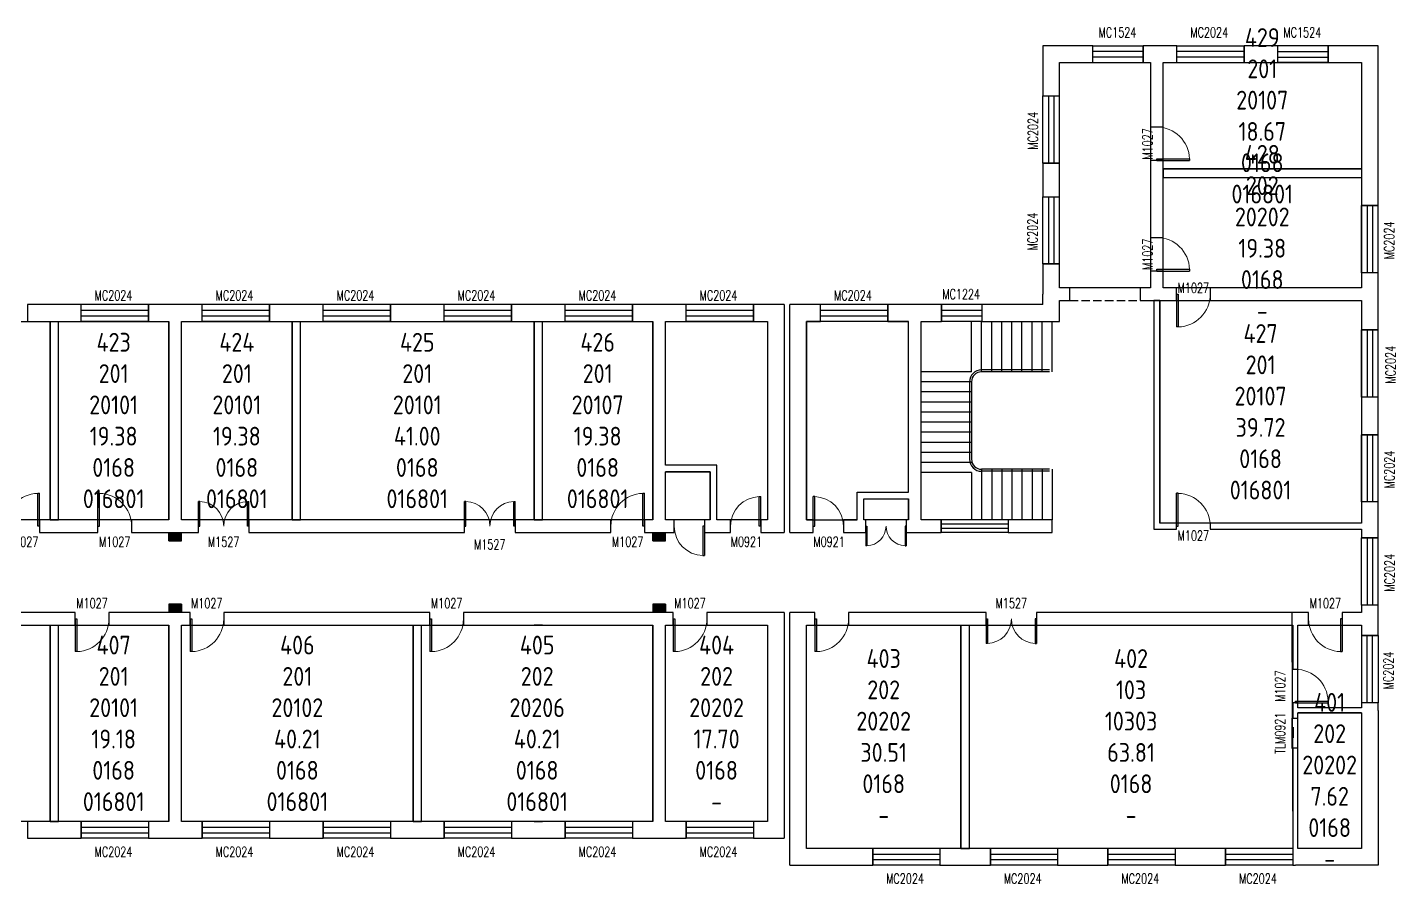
# Model space of a CAD drawing. Extents: x 249617 to 340609, y 30791 to 61243.
# Drawn here: x 299901 to 340609, y 30791 to 56268 of the extents above; entities that cross this region are included whole.
import ezdxf

# ---------------------------------------------------------------- set-up
doc = ezdxf.new("R2010")
doc.units = 0
doc.header["$LTSCALE"] = 1000
doc.header["$MEASUREMENT"] = 0
doc.linetypes.add('DASH', pattern=[0.35, 0.25, -0.1])
for name, color, linetype in [('body', 30, 'Continuous'), ('RM', 4, 'Continuous'), ('RM$', 5, 'Continuous'), ('RM$TXT', 5, 'Continuous')]:
    doc.layers.add(name, color=color, linetype=linetype)
doc.layers.get('0').freeze()
doc.styles.add('_TCH_WINDOW', font='SIMPLEX', dxfattribs={"height": 3.5, "bigfont": 'GBCBIG'})
doc.styles.add('HZ', font='gbenor.shx', dxfattribs={"bigfont": 'hztxt.shx'})

# ---------------------------------------------------------------- blocks, each defined once
blk = doc.blocks.new('$TCHSYS$WIN2D')
for p, q in [((-0.5, 0.5), (0.5, 0.5)), ((-0.5, 0.5), (-0.5, -0.5)), ((0.5, 0.5), (0.5, -0.5)), ((0.5, 0.167), (-0.5, 0.167)), ((0.5, -0.167), (-0.5, -0.167)), ((-0.5, -0.5), (0.5, -0.5))]:
    blk.add_line(p, q)
blk = doc.blocks.new('$DorLib2D$00000002')
for p, q in [((-0.5, 0), (-0.5, 0.4875)), ((-0.475, 0.4875), (-0.5, 0.4875)), ((-0.475, 0), (-0.475, 0.4875)), ((0.475, 0), (0.475, 0.4875)), ((0.475, 0.4875), (0.5, 0.4875)), ((0.5, 0), (0.5, 0.4875)), ((-0.5, 0), (-0.475, 0)), ((0.5, 0), (0.475, 0))]:
    blk.add_line(p, q)
at = {"lineweight": 13}
for centre, start, end in [((-0.4875, 0), 0, 88.53072), ((0.4875, 0), 91.46928, 180)]:
    blk.add_arc(centre, 0.4875, start, end, dxfattribs=at)
blk = doc.blocks.new('$DorLib2D$00000001')
for p, q in [((0.45, 0.975), (0.5, 0.975)), ((0.45, 0), (0.45, 0.975)), ((0.5, 0), (0.5, 0.975)), ((0.5, 0), (0.45, 0))]:
    blk.add_line(p, q)
at = {"lineweight": 13}
blk.add_arc((0.475, 0), 0.975, 91.4693, 180, dxfattribs=at)
blk = doc.blocks.new('$DorLib2D$00000129')
at = {"color": 0, "linetype": 'Continuous'}
for p, q in [((-0.5, 0.545), (-0.5, 0.687)), ((-0.5, 0.687), (0.5, 0.687)), ((0.5, 0.545), (-0.5, 0.545)), ((-0.5, 0.5), (-0.5, 0.545)), ((0.5, 0.687), (0.5, 0.545)), ((0.5, 0.5), (0.5, 0.545)), ((-0.2, 0.437), (0.158, 0.437)), ((0.08, 0.341), (0.08, 0.437)), ((0.158, 0.437), (0.08, 0.341))]:
    blk.add_line(p, q, dxfattribs=at)

msp = doc.modelspace()

# ---------------------------------------------------------------- hatches: boundary and pattern name
at = {"layer": 'body'}
for points in [[(304491, 40989), (304491, 41239), (304111, 41239), (304111, 40989)], [(318891, 40989), (318891, 41239), (318511, 41239), (318511, 40989)], [(304111, 39110), (304111, 38859), (304491, 38859), (304491, 39110)], [(318511, 39110), (318511, 38859), (318891, 38859), (318891, 39110)]]:
    msp.add_hatch(color=30, dxfattribs=at).paths.add_polyline_path(points)

# ---------------------------------------------------------------- linework, layer by layer
at = {"layer": 'body', "color": 30}
for p, q in [((331601, 55719), (330111, 55719)), ((330111, 55719), (330111, 54229)), ((331601, 55219), (331601, 55719)), ((333501, 55719), (333101, 55719)), ((333101, 55719), (333101, 55219)), ((334101, 55719), (333501, 55719)), ((334101, 55219), (334101, 55719)), ((337101, 55719), (336101, 55719)), ((336101, 55719), (336101, 55219)), ((337101, 55219), (337101, 55719)), ((340091, 55719), (338601, 55719)), ((338601, 55719), (338601, 55219)), ((340091, 50969), (340091, 55719)), ((330611, 55219), (331601, 55219)), ((330611, 54229), (330611, 55219)), ((333101, 55219), (333311, 55219)), ((333311, 55219), (333311, 53304)), ((333691, 53304), (333691, 55219)), ((333691, 55219), (334101, 55219)), ((336101, 55219), (337101, 55219)), ((338601, 55219), (339591, 55219)), ((339591, 55219), (339591, 50969)), ((330111, 54229), (330611, 54229)), ((333311, 53304), (333691, 53304)), ((330611, 52229), (330111, 52229)), ((330111, 52229), (330111, 51229)), ((330611, 51229), (330611, 52229)), ((333691, 52304), (333311, 52304)), ((333311, 52304), (333311, 50019)), ((333691, 50019), (333691, 52304)), ((333691, 52054), (339591, 52054)), ((333691, 52054), (333691, 51804)), ((333691, 51804), (339591, 51804)), ((339591, 52054), (339591, 51804)), ((330111, 51229), (330611, 51229)), ((339591, 50969), (340091, 50969)), ((333311, 50019), (333691, 50019)), ((330611, 49229), (330111, 49229)), ((330111, 49229), (330111, 48329)), ((330611, 48519), (330611, 49229)), ((333691, 49019), (333311, 49019)), ((333311, 49019), (333311, 48519)), ((333691, 48519), (333691, 49019)), ((340091, 48969), (339591, 48969)), ((339591, 48969), (339591, 48519)), ((340091, 48329), (340091, 48969)), ((330911, 48519), (330611, 48519)), ((330911, 48139), (330911, 48519)), ((333311, 48519), (333011, 48519)), ((333011, 48519), (333011, 48139)), ((334091, 48519), (333691, 48519)), ((334091, 48139), (334091, 48519)), ((339591, 48519), (335091, 48519)), ((335091, 48519), (335091, 48139)), ((330111, 48019), (330111, 48329)), ((330611, 47519), (330611, 48139)), ((330611, 48139), (330911, 48139)), ((333011, 48139), (333501, 48139)), ((333411, 48139), (333411, 41339)), ((333591, 48139), (333411, 48139)), ((333501, 48139), (334091, 48139)), ((333591, 48139), (333591, 41519)), ((335091, 48139), (339591, 48139)), ((339591, 48139), (339591, 47269)), ((340091, 47269), (340091, 48329)), ((301501, 48019), (299901, 48019)), ((299901, 48019), (299901, 47519)), ((301501, 47519), (301501, 48019)), ((304301, 48019), (303501, 48019)), ((303501, 48019), (303501, 47519)), ((305101, 48019), (304301, 48019)), ((305101, 47519), (305101, 48019)), ((308701, 48019), (307101, 48019)), ((307101, 48019), (307101, 47519)), ((308701, 47519), (308701, 48019)), ((312301, 48019), (310701, 48019)), ((310701, 48019), (310701, 47519)), ((312301, 47519), (312301, 48019)), ((315901, 48019), (314301, 48019)), ((314301, 48019), (314301, 47519)), ((315901, 47519), (315901, 48019)), ((318701, 48019), (317901, 48019)), ((317901, 48019), (317901, 47519)), ((319501, 48019), (318701, 48019)), ((319501, 47519), (319501, 48019)), ((322421, 48019), (321501, 48019)), ((321501, 48019), (321501, 47519)), ((322421, 48019), (322421, 41239)), ((322581, 41239), (322581, 48019)), ((323501, 48019), (322581, 48019)), ((323501, 47519), (323501, 48019)), ((326301, 48019), (325501, 48019)), ((325501, 48019), (325501, 47519)), ((327101, 48019), (326301, 48019)), ((327101, 47519), (327101, 48019)), ((330111, 48019), (328301, 48019)), ((328301, 48019), (328301, 47519)), ((299901, 47519), (301501, 47519)), ((300576, 41619), (300576, 47519)), ((300576, 47519), (300826, 47519)), ((300826, 41619), (300826, 47519)), ((303501, 47519), (304111, 47519)), ((304111, 41619), (304111, 47519)), ((304491, 47519), (305101, 47519)), ((304491, 41619), (304491, 47519)), ((307101, 47519), (308701, 47519)), ((307776, 41619), (307776, 47519)), ((307776, 47519), (308026, 47519)), ((308026, 41619), (308026, 47519)), ((310701, 47519), (312301, 47519)), ((314301, 47519), (315901, 47519)), ((314976, 41619), (314976, 47519)), ((314976, 47519), (315226, 47519)), ((315226, 41619), (315226, 47519)), ((317901, 47519), (318511, 47519)), ((318511, 43139), (318511, 47519)), ((318891, 47519), (319501, 47519)), ((318891, 43239), (318891, 47519)), ((321501, 47519), (321921, 47519)), ((321921, 47519), (321921, 41619)), ((323081, 41619), (323081, 47519)), ((323081, 47519), (323501, 47519)), ((325501, 47519), (326111, 47519)), ((326111, 42439), (326111, 47519)), ((326491, 47519), (327101, 47519)), ((326491, 42339), (326491, 47519)), ((327991, 46019), (327991, 47519)), ((328291, 46019), (328291, 47519)), ((328301, 47519), (330611, 47519)), ((328591, 46019), (328591, 47519)), ((328891, 46019), (328891, 47519)), ((329191, 46019), (329191, 47519)), ((329491, 46019), (329491, 47519)), ((329791, 46019), (329791, 47519)), ((330091, 46019), (330091, 47519)), ((330391, 46019), (330391, 47519)), ((339591, 47269), (340091, 47269)), ((327991, 46019), (326491, 46019)), ((330311, 46079), (328291, 46079)), ((330311, 46019), (328291, 46019)), ((327991, 45719), (326491, 45719)), ((327931, 45719), (327931, 43419)), ((327991, 45719), (327991, 43419)), ((327991, 45419), (326491, 45419)), ((339591, 45269), (339591, 44149)), ((340091, 45269), (339591, 45269)), ((340091, 44149), (340091, 45269)), ((327991, 45119), (326491, 45119)), ((327991, 44819), (326491, 44819)), ((327991, 44519), (326491, 44519)), ((327991, 44219), (326491, 44219)), ((339591, 44149), (340091, 44149)), ((327991, 43919), (326491, 43919)), ((327991, 43619), (326491, 43619)), ((320417, 43239), (318891, 43239)), ((320417, 41619), (320417, 43239)), ((327991, 43319), (326491, 43319)), ((318511, 41619), (318511, 43139)), ((318891, 41619), (318891, 43039)), ((320217, 43039), (318891, 43039)), ((320217, 41619), (320217, 43039)), ((327991, 43019), (326491, 43019)), ((327991, 43019), (327991, 41619)), ((330311, 43119), (328291, 43119)), ((328291, 43119), (328291, 41619)), ((330311, 43059), (328291, 43059)), ((328591, 43119), (328591, 41619)), ((328891, 43119), (328891, 41619)), ((329191, 43119), (329191, 41619)), ((329491, 43119), (329491, 41619)), ((329791, 43119), (329791, 41619)), ((330091, 43119), (330091, 41619)), ((330391, 43119), (330391, 41619)), ((324584, 41619), (324584, 42439)), ((324584, 42439), (326111, 42439)), ((326491, 41619), (326491, 42339)), ((324784, 41619), (324784, 42239)), ((324784, 42239), (326111, 42239)), ((326111, 41619), (326111, 42239)), ((340091, 42149), (339591, 42149)), ((339591, 42149), (339591, 41519)), ((340091, 41429), (340091, 42149)), ((302001, 41619), (300261, 41619)), ((300261, 41619), (300261, 41239)), ((300576, 41619), (300826, 41619)), ((302001, 41239), (302001, 41619)), ((304111, 41619), (303001, 41619)), ((303001, 41619), (303001, 41239)), ((304991, 41619), (304491, 41619)), ((304991, 41239), (304991, 41619)), ((312911, 41619), (306491, 41619)), ((306491, 41619), (306491, 41239)), ((307776, 41619), (308026, 41619)), ((312911, 41239), (312911, 41619)), ((317261, 41619), (314411, 41619)), ((314411, 41619), (314411, 41239)), ((314976, 41619), (315226, 41619)), ((317261, 41239), (317261, 41619)), ((318511, 41619), (318261, 41619)), ((318261, 41619), (318261, 41239)), ((319142, 41619), (318891, 41619)), ((319142, 41239), (319142, 41619)), ((320217, 41619), (320042, 41619)), ((320042, 41619), (320042, 41239)), ((320821, 41619), (320417, 41619)), ((320821, 41239), (320821, 41619)), ((321921, 41619), (321721, 41619)), ((321721, 41619), (321721, 41239)), ((323281, 41619), (323081, 41619)), ((323281, 41239), (323281, 41619)), ((324584, 41619), (324181, 41619)), ((324181, 41619), (324181, 41239)), ((324847, 41619), (324784, 41619)), ((324847, 41239), (324847, 41619)), ((326111, 41619), (326047, 41619)), ((326047, 41619), (326047, 41239)), ((327083, 41619), (326491, 41619)), ((327083, 41239), (327083, 41619)), ((330391, 41619), (329083, 41619)), ((329083, 41619), (329083, 41239)), ((330391, 41239), (330391, 41619)), ((300261, 41239), (302001, 41239)), ((303001, 41239), (304301, 41239)), ((304111, 40989), (304111, 41239)), ((304111, 41239), (304491, 41239)), ((304301, 41239), (304991, 41239)), ((304491, 40989), (304491, 41239)), ((306491, 41239), (312911, 41239)), ((314411, 41239), (317261, 41239)), ((318261, 41239), (318701, 41239)), ((318511, 40989), (318511, 41239)), ((318511, 41239), (318891, 41239)), ((318701, 41239), (319142, 41239)), ((318891, 40989), (318891, 41239)), ((320042, 41239), (320317, 41239)), ((320317, 41239), (320821, 41239)), ((321721, 41239), (322421, 41239)), ((322581, 41239), (323281, 41239)), ((324181, 41239), (324684, 41239)), ((324684, 41239), (324847, 41239)), ((326047, 41239), (326301, 41239)), ((326301, 41239), (327083, 41239)), ((329083, 41239), (330391, 41239)), ((333411, 41339), (334091, 41339)), ((334091, 41519), (333591, 41519)), ((334091, 41339), (334091, 41519)), ((339591, 41519), (335091, 41519)), ((335091, 41519), (335091, 41339)), ((335091, 41339), (339591, 41339)), ((339591, 41339), (339591, 41079)), ((340091, 41079), (340091, 41429)), ((304111, 40989), (304491, 40989)), ((318511, 40989), (318891, 40989)), ((339591, 41079), (340091, 41079)), ((304111, 39110), (304111, 38859)), ((304491, 39110), (304111, 39110)), ((304491, 39110), (304491, 38859)), ((318511, 39110), (318511, 38859)), ((318891, 39110), (318511, 39110)), ((318891, 39110), (318891, 38859)), ((301326, 38859), (299401, 38859)), ((301326, 38479), (301326, 38859)), ((304301, 38859), (302326, 38859)), ((302326, 38859), (302326, 38479)), ((304491, 38859), (304111, 38859)), ((304741, 38859), (304301, 38859)), ((304741, 38479), (304741, 38859)), ((311876, 38859), (305741, 38859)), ((305741, 38859), (305741, 38479)), ((311876, 38479), (311876, 38859)), ((318701, 38859), (312876, 38859)), ((312876, 38859), (312876, 38479)), ((318891, 38859), (318511, 38859)), ((319117, 38859), (318701, 38859)), ((319117, 38479), (319117, 38859)), ((322421, 38859), (320117, 38859)), ((320117, 38859), (320117, 38479)), ((322421, 38859), (322421, 32139)), ((322581, 31339), (322581, 38859)), ((323331, 38859), (322581, 38859)), ((323331, 38479), (323331, 38859)), ((328426, 38859), (324331, 38859)), ((324331, 38859), (324331, 38479)), ((328426, 38479), (328426, 38859)), ((337626, 38859), (329926, 38859)), ((329926, 38859), (329926, 38479)), ((337521, 38859), (337521, 38479)), ((338021, 38859), (337626, 38859)), ((338021, 38479), (338021, 38859)), ((339591, 38859), (339021, 38859)), ((339021, 38859), (339021, 38479)), ((340091, 39079), (339591, 39079)), ((339591, 39079), (339591, 38859)), ((340091, 38669), (340091, 39079)), ((299401, 38479), (301326, 38479)), ((300576, 32639), (300576, 38479)), ((300576, 38479), (300826, 38479)), ((300826, 32639), (300826, 38479)), ((302326, 38479), (304111, 38479)), ((304111, 32639), (304111, 38479)), ((304491, 32639), (304491, 38479)), ((304491, 38479), (304741, 38479)), ((305741, 38479), (311876, 38479)), ((311376, 32639), (311376, 38479)), ((311376, 38479), (311626, 38479)), ((311626, 32639), (311626, 38479)), ((312876, 38479), (318511, 38479)), ((315226, 38479), (314976, 38479)), ((318511, 32639), (318511, 38479)), ((318891, 32639), (318891, 38479)), ((318891, 38479), (319117, 38479)), ((320117, 38479), (321921, 38479)), ((321921, 38479), (321921, 32639)), ((323081, 31839), (323081, 38479)), ((323081, 38479), (323331, 38479)), ((324331, 38479), (328426, 38479)), ((327676, 31839), (327676, 38479)), ((327676, 38479), (327926, 38479)), ((327926, 31839), (327926, 38479)), ((329926, 38479), (337551, 38479)), ((337551, 38479), (337551, 37169)), ((337701, 37169), (337701, 38479)), ((337701, 38479), (338021, 38479)), ((339021, 38479), (339591, 38479)), ((339591, 38479), (339591, 38169)), ((340091, 38169), (340091, 38669)), ((339591, 38169), (340091, 38169)), ((337551, 37169), (337701, 37169)), ((337701, 36169), (337551, 36169)), ((337551, 36169), (337551, 35944)), ((337551, 35944), (337551, 35719)), ((337701, 36019), (337701, 36169)), ((339591, 36019), (337701, 36019)), ((339591, 35869), (337701, 35869)), ((337701, 35719), (337701, 35869)), ((340091, 36169), (339591, 36169)), ((339591, 36169), (339591, 36019)), ((339591, 35869), (339591, 31839)), ((340091, 35944), (340091, 36169)), ((340091, 35944), (340091, 31339)), ((337551, 35719), (337701, 35719)), ((337701, 34819), (337551, 34819)), ((337551, 34819), (337551, 31839)), ((337701, 31839), (337701, 34819)), ((301501, 32639), (299901, 32639)), ((299901, 32639), (299901, 32139)), ((300576, 32639), (300826, 32639)), ((301501, 32139), (301501, 32639)), ((304111, 32639), (303501, 32639)), ((303501, 32639), (303501, 32139)), ((305101, 32639), (304491, 32639)), ((305101, 32139), (305101, 32639)), ((307901, 32639), (307101, 32639)), ((307101, 32639), (307101, 32139)), ((308701, 32639), (307901, 32639)), ((308701, 32139), (308701, 32639)), ((312301, 32639), (310701, 32639)), ((310701, 32639), (310701, 32139)), ((311376, 32639), (311626, 32639)), ((312301, 32139), (312301, 32639)), ((315901, 32639), (314301, 32639)), ((314301, 32639), (314301, 32139)), ((314976, 32639), (315226, 32639)), ((315901, 32139), (315901, 32639)), ((318511, 32639), (317901, 32639)), ((317901, 32639), (317901, 32139)), ((319501, 32639), (318891, 32639)), ((319501, 32139), (319501, 32639)), ((321921, 32639), (321501, 32639)), ((321501, 32639), (321501, 32139)), ((299901, 32139), (301501, 32139)), ((303501, 32139), (304301, 32139)), ((304301, 32139), (305101, 32139)), ((307101, 32139), (307776, 32139)), ((307776, 32139), (307776, 32139)), ((307776, 32139), (308026, 32139)), ((308026, 32139), (308701, 32139)), ((308026, 32139), (308026, 32139)), ((310701, 32139), (312301, 32139)), ((314301, 32139), (315901, 32139)), ((317901, 32139), (318701, 32139)), ((318701, 32139), (319501, 32139)), ((321501, 32139), (322421, 32139)), ((325051, 31839), (323081, 31839)), ((325051, 31339), (325051, 31839)), ((328551, 31839), (327051, 31839)), ((327051, 31839), (327051, 31339)), ((327676, 31839), (327926, 31839)), ((328551, 31339), (328551, 31839)), ((332051, 31839), (330551, 31839)), ((330551, 31839), (330551, 31339)), ((332051, 31339), (332051, 31839)), ((335551, 31839), (334051, 31839)), ((334051, 31839), (334051, 31339)), ((335551, 31339), (335551, 31839)), ((337551, 31839), (337551, 31339)), ((339591, 31839), (337701, 31839)), ((322581, 31339), (325051, 31339)), ((327051, 31339), (328551, 31339)), ((330551, 31339), (332051, 31339)), ((334051, 31339), (335551, 31339)), ((337551, 31339), (337626, 31339)), ((340091, 31339), (337626, 31339))]:
    msp.add_line(p, q, dxfattribs=at)
at = {"layer": 'body', "color": 30, "linetype": 'DASH'}
for p, q in [((333011, 48519), (330911, 48519)), ((330911, 48139), (333011, 48139))]:
    msp.add_line(p, q, dxfattribs=at)
at = {"layer": 'body', "color": 30}
for centre, radius, start, end in [((328291, 45719), 360, 90, 180), ((328291, 45719), 300, 90, 180), ((328291, 43419), 360, 180, 270), ((328291, 43419), 300, 180, 270)]:
    msp.add_arc(centre, radius, start, end, dxfattribs=at)
at = {"layer": 'RM'}
for points in [[(330611, 55219), (333311, 55219), (333311, 48519), (330611, 48519)], [(318891, 47519), (321921, 47519), (321921, 41619), (320417, 41619), (320417, 43239), (318891, 43239)], [(324584, 41619), (324584, 42439), (326111, 42439), (326111, 47519), (323081, 47519), (323081, 41619)], [(318891, 43039), (320217, 43039), (320217, 41619), (318891, 41619)], [(324784, 42239), (326111, 42239), (326111, 41619), (324784, 41619)], [(337701, 38479), (339591, 38479), (339591, 36019), (337701, 36019)]]:
    msp.add_lwpolyline(points, close=True, dxfattribs=at)
at = {"layer": 'RM$'}
for points in [[(333691, 55219), (339591, 55219), (339591, 52054), (333691, 52054)], [(333691, 51804), (339591, 51804), (339591, 48519), (333691, 48519)], [(333591, 48139), (339591, 48139), (339591, 41519), (333591, 41519)], [(297226, 47519), (300576, 47519), (300576, 41619), (297226, 41619)], [(300826, 47519), (304111, 47519), (304111, 41619), (300826, 41619)], [(304491, 47519), (307776, 47519), (307776, 41619), (304491, 41619)], [(308026, 47519), (314976, 47519), (314976, 41619), (308026, 41619)], [(315226, 47519), (318511, 47519), (318511, 41619), (315226, 41619)], [(297226, 38479), (300576, 38479), (300576, 32639), (297226, 32639)], [(300826, 38479), (304111, 38479), (304111, 32639), (300826, 32639)], [(304491, 38479), (311376, 38479), (311376, 32639), (304491, 32639)], [(311626, 38479), (318511, 38479), (318511, 32639), (311626, 32639)], [(318891, 38479), (321921, 38479), (321921, 32639), (318891, 32639)], [(323081, 38479), (327676, 38479), (327676, 31839), (323081, 31839)], [(327926, 38479), (337521, 38479), (337551, 31839), (327926, 31839)], [(337701, 35869), (339591, 35869), (339591, 31839), (337701, 31839)]]:
    msp.add_lwpolyline(points, close=True, dxfattribs=at)

# ---------------------------------------------------------------- block references
at = {"layer": 'body', "color": 30}
ref = msp.add_blockref('$TCHSYS$WIN2D', (332351, 55469), dxfattribs=dict(at, xscale=1500, yscale=-500, zscale=1500))
ref.add_attrib('A', 'MC1524', (331771, 55971), dxfattribs={"layer": '0', "height": 297.5, "style": '_TCH_WINDOW', "width": 0.705882})
ref = msp.add_blockref('$TCHSYS$WIN2D', (335101, 55469), dxfattribs=dict(at, xscale=2000, yscale=-500, zscale=2000))
ref.add_attrib('A', 'MC2024', (334501, 55971), dxfattribs={"layer": '0', "height": 297.5, "style": '_TCH_WINDOW', "width": 0.705882})
ref = msp.add_blockref('$TCHSYS$WIN2D', (337851, 55469), dxfattribs=dict(at, xscale=-1500, yscale=-500, zscale=-1500))
ref.add_attrib('A', 'MC1524', (337271, 55971), dxfattribs={"layer": '0', "height": 297.5, "style": '_TCH_WINDOW', "width": 0.705882})
ref = msp.add_blockref('$TCHSYS$WIN2D', (330361, 53229), dxfattribs=dict(at, xscale=2000, yscale=500, zscale=2000, rotation=90))
ref.add_attrib('A', 'MC2024', (329967, 52629), dxfattribs={"layer": '0', "height": 297.5, "rotation": 90, "style": '_TCH_WINDOW', "width": 0.705882})
ref = msp.add_blockref('$DorLib2D$00000001', (333501, 52804), dxfattribs=dict(at, xscale=-1000, yscale=-1000, zscale=-1000, rotation=90))
ref.add_attrib('A', 'M1027', (333374, 52334), dxfattribs={"layer": '0', "height": 297.5, "rotation": 90, "style": '_TCH_WINDOW', "width": 0.705882})
ref = msp.add_blockref('$TCHSYS$WIN2D', (330361, 50229), dxfattribs=dict(at, xscale=2000, yscale=500, zscale=2000, rotation=90))
ref.add_attrib('A', 'MC2024', (329956, 49629), dxfattribs={"layer": '0', "height": 297.5, "rotation": 90, "style": '_TCH_WINDOW', "width": 0.705882})
ref = msp.add_blockref('$TCHSYS$WIN2D', (339841, 49969), dxfattribs=dict(at, xscale=-2000, yscale=500, zscale=-2000, rotation=270))
ref.add_attrib('A', 'MC2024', (340568, 49369), dxfattribs={"layer": '0', "height": 297.5, "rotation": 90, "style": '_TCH_WINDOW', "width": 0.705882})
ref = msp.add_blockref('$DorLib2D$00000001', (333501, 49519), dxfattribs=dict(at, xscale=-1000, yscale=-1000, zscale=-1000, rotation=90))
ref.add_attrib('A', 'M1027', (333374, 49049), dxfattribs={"layer": '0', "height": 297.5, "rotation": 90, "style": '_TCH_WINDOW', "width": 0.705882})
ref = msp.add_blockref('$TCHSYS$WIN2D', (302501, 47769), dxfattribs=dict(at, xscale=-2000, yscale=-500, zscale=-2000))
ref.add_attrib('A', 'MC2024', (301901, 48146), dxfattribs={"layer": '0', "height": 297.5, "style": '_TCH_WINDOW', "width": 0.705882})
ref = msp.add_blockref('$TCHSYS$WIN2D', (306101, 47769), dxfattribs=dict(at, xscale=-2000, yscale=-500, zscale=-2000))
ref.add_attrib('A', 'MC2024', (305501, 48146), dxfattribs={"layer": '0', "height": 297.5, "style": '_TCH_WINDOW', "width": 0.705882})
ref = msp.add_blockref('$TCHSYS$WIN2D', (309701, 47769), dxfattribs=dict(at, xscale=-2000, yscale=-500, zscale=-2000))
ref.add_attrib('A', 'MC2024', (309101, 48146), dxfattribs={"layer": '0', "height": 297.5, "style": '_TCH_WINDOW', "width": 0.705882})
ref = msp.add_blockref('$TCHSYS$WIN2D', (313301, 47769), dxfattribs=dict(at, xscale=-2000, yscale=-500, zscale=-2000))
ref.add_attrib('A', 'MC2024', (312701, 48146), dxfattribs={"layer": '0', "height": 297.5, "style": '_TCH_WINDOW', "width": 0.705882})
ref = msp.add_blockref('$TCHSYS$WIN2D', (316901, 47769), dxfattribs=dict(at, xscale=-2000, yscale=-500, zscale=-2000))
ref.add_attrib('A', 'MC2024', (316301, 48146), dxfattribs={"layer": '0', "height": 297.5, "style": '_TCH_WINDOW', "width": 0.705882})
ref = msp.add_blockref('$TCHSYS$WIN2D', (320501, 47769), dxfattribs=dict(at, xscale=-2000, yscale=-500, zscale=-2000))
ref.add_attrib('A', 'MC2024', (319901, 48146), dxfattribs={"layer": '0', "height": 297.5, "style": '_TCH_WINDOW', "width": 0.705882})
ref = msp.add_blockref('$TCHSYS$WIN2D', (324501, 47769), dxfattribs=dict(at, xscale=-2000, yscale=-500, zscale=-2000))
ref.add_attrib('A', 'MC2024', (323901, 48146), dxfattribs={"layer": '0', "height": 297.5, "style": '_TCH_WINDOW', "width": 0.705882})
ref = msp.add_blockref('$TCHSYS$WIN2D', (327701, 47769), dxfattribs=dict(at, xscale=-1200, yscale=500, zscale=-1200))
ref.add_attrib('A', 'MC1224', (327121, 48182), dxfattribs={"layer": '0', "height": 297.5, "style": '_TCH_WINDOW', "width": 0.705882})
ref = msp.add_blockref('$DorLib2D$00000001', (334591, 48329), dxfattribs=dict(at, xscale=-1000, yscale=-1000, zscale=-1000))
ref.add_attrib('A', 'M1027', (334121, 48366), dxfattribs={"layer": '0', "height": 297.5, "style": '_TCH_WINDOW', "width": 0.705882})
ref = msp.add_blockref('$TCHSYS$WIN2D', (339841, 46269), dxfattribs=dict(at, xscale=-2000, yscale=500, zscale=-2000, rotation=270))
ref.add_attrib('A', 'MC2024', (340609, 45669), dxfattribs={"layer": '0', "height": 297.5, "rotation": 90, "style": '_TCH_WINDOW', "width": 0.705882})
ref = msp.add_blockref('$TCHSYS$WIN2D', (339841, 43149), dxfattribs=dict(at, xscale=-2000, yscale=500, zscale=-2000, rotation=270))
ref.add_attrib('A', 'MC2024', (340571, 42549), dxfattribs={"layer": '0', "height": 297.5, "rotation": 90, "style": '_TCH_WINDOW', "width": 0.705882})
ref = msp.add_blockref('$DorLib2D$00000001', (299761, 41429), dxfattribs=dict(at, xscale=1000, yscale=1000, zscale=1000))
ref.add_attrib('A', 'M1027', (299291, 40816), dxfattribs={"layer": '0', "height": 297.5, "style": '_TCH_WINDOW', "width": 0.705882})
ref = msp.add_blockref('$DorLib2D$00000001', (302501, 41429), dxfattribs=dict(at, xscale=-1000, yscale=1000, zscale=-1000))
ref.add_attrib('A', 'M1027', (302031, 40816), dxfattribs={"layer": '0', "height": 297.5, "style": '_TCH_WINDOW', "width": 0.705882})
ref = msp.add_blockref('$DorLib2D$00000001', (317761, 41429), dxfattribs=dict(at, xscale=1000, yscale=1000, zscale=1000))
ref.add_attrib('A', 'M1027', (317291, 40816), dxfattribs={"layer": '0', "height": 297.5, "style": '_TCH_WINDOW', "width": 0.705882})
ref = msp.add_blockref('$DorLib2D$00000001', (334591, 41429), dxfattribs=dict(at, xscale=-1000, yscale=1000, zscale=-1000))
ref.add_attrib('A', 'M1027', (334121, 40996), dxfattribs={"layer": '0', "height": 297.5, "style": '_TCH_WINDOW', "width": 0.705882})
ref = msp.add_blockref('$DorLib2D$00000002', (305741, 41429), dxfattribs=dict(at, xscale=-1500, yscale=1500, zscale=-1500))
ref.add_attrib('A', 'M1527', (305271, 40811), dxfattribs={"layer": '0', "height": 297.5, "style": '_TCH_WINDOW', "width": 0.705882})
ref = msp.add_blockref('$DorLib2D$00000002', (313661, 41429), dxfattribs=dict(at, xscale=-1500, yscale=1500, zscale=-1500))
ref.add_attrib('A', 'M1527', (313191, 40735), dxfattribs={"layer": '0', "height": 297.5, "style": '_TCH_WINDOW', "width": 0.705882})
ref = msp.add_blockref('$DorLib2D$00000001', (321271, 41429), dxfattribs=dict(at, xscale=900, yscale=900, zscale=900))
ref.add_attrib('A', 'M0921', (320826, 40816), dxfattribs={"layer": '0', "height": 297.5, "style": '_TCH_WINDOW', "width": 0.705882})
ref = msp.add_blockref('$DorLib2D$00000001', (323731, 41429), dxfattribs=dict(at, xscale=-900, yscale=900, zscale=-900))
ref.add_attrib('A', 'M0921', (323286, 40816), dxfattribs={"layer": '0', "height": 297.5, "style": '_TCH_WINDOW', "width": 0.705882})
for name, p, xscale, yscale, zscale in [('$TCHSYS$WIN2D', (328083, 41429), -2000, 380, -2000), ('$DorLib2D$00000001', (319592, 41429), 900, -900, 900), ('$DorLib2D$00000002', (325447, 41429), 1200, -1200, 1200), ('$DorLib2D$00000001', (323831, 38669), -1000, -1000, -1000)]:
    msp.add_blockref(name, p, dxfattribs=dict(at, xscale=xscale, yscale=yscale, zscale=zscale))
ref = msp.add_blockref('$TCHSYS$WIN2D', (339841, 40079), dxfattribs=dict(at, xscale=-2000, yscale=500, zscale=-2000, rotation=270))
ref.add_attrib('A', 'MC2024', (340577, 39479), dxfattribs={"layer": '0', "height": 297.5, "rotation": 90, "style": '_TCH_WINDOW', "width": 0.705882})
ref = msp.add_blockref('$DorLib2D$00000001', (301826, 38669), dxfattribs=dict(at, xscale=-1000, yscale=-1000, zscale=-1000))
ref.add_attrib('A', 'M1027', (301356, 38986), dxfattribs={"layer": '0', "height": 297.5, "style": '_TCH_WINDOW', "width": 0.705882})
ref = msp.add_blockref('$DorLib2D$00000001', (305241, 38669), dxfattribs=dict(at, xscale=-1000, yscale=-1000, zscale=-1000))
ref.add_attrib('A', 'M1027', (304771, 38986), dxfattribs={"layer": '0', "height": 297.5, "style": '_TCH_WINDOW', "width": 0.705882})
ref = msp.add_blockref('$DorLib2D$00000001', (312376, 38669), dxfattribs=dict(at, xscale=-1000, yscale=-1000, zscale=-1000))
ref.add_attrib('A', 'M1027', (311906, 38986), dxfattribs={"layer": '0', "height": 297.5, "style": '_TCH_WINDOW', "width": 0.705882})
ref = msp.add_blockref('$DorLib2D$00000001', (319617, 38669), dxfattribs=dict(at, xscale=-1000, yscale=-1000, zscale=-1000))
ref.add_attrib('A', 'M1027', (319147, 38986), dxfattribs={"layer": '0', "height": 297.5, "style": '_TCH_WINDOW', "width": 0.705882})
ref = msp.add_blockref('$DorLib2D$00000002', (329176, 38669), dxfattribs=dict(at, xscale=1500, yscale=-1500, zscale=1500))
ref.add_attrib('A', 'M1527', (328706, 38986), dxfattribs={"layer": '0', "height": 297.5, "style": '_TCH_WINDOW', "width": 0.705882})
ref = msp.add_blockref('$DorLib2D$00000001', (338521, 38669), dxfattribs=dict(at, xscale=1000, yscale=-1000, zscale=1000))
ref.add_attrib('A', 'M1027', (338051, 38986), dxfattribs={"layer": '0', "height": 297.5, "style": '_TCH_WINDOW', "width": 0.705882})
ref = msp.add_blockref('$TCHSYS$WIN2D', (339841, 37169), dxfattribs=dict(at, xscale=2000, yscale=500, zscale=2000, rotation=270))
ref.add_attrib('A', 'MC2024', (340543, 36569), dxfattribs={"layer": '0', "height": 297.5, "rotation": 90, "style": '_TCH_WINDOW', "width": 0.705882})
ref = msp.add_blockref('$DorLib2D$00000001', (337626, 36669), dxfattribs=dict(at, xscale=1000, yscale=1000, zscale=1000, rotation=270))
ref.add_attrib('A', 'M1027', (337319, 36199), dxfattribs={"layer": '0', "height": 297.5, "rotation": 90, "style": '_TCH_WINDOW', "width": 0.705882})
ref = msp.add_blockref('$DorLib2D$00000129', (337626, 35269), dxfattribs=dict(at, xscale=900, yscale=-150, zscale=900, rotation=270))
ref.add_attrib('A', 'TLM0921', (337318, 34649), dxfattribs={"layer": '0', "height": 297.5, "rotation": 90, "style": '_TCH_WINDOW', "width": 0.705882})
ref = msp.add_blockref('$TCHSYS$WIN2D', (302501, 32389), dxfattribs=dict(at, xscale=2000, yscale=-500, zscale=2000, rotation=180))
ref.add_attrib('A', 'MC2024', (301901, 31591), dxfattribs={"layer": '0', "height": 297.5, "style": '_TCH_WINDOW', "width": 0.705882})
ref = msp.add_blockref('$TCHSYS$WIN2D', (306101, 32389), dxfattribs=dict(at, xscale=2000, yscale=-500, zscale=2000, rotation=180))
ref.add_attrib('A', 'MC2024', (305501, 31591), dxfattribs={"layer": '0', "height": 297.5, "style": '_TCH_WINDOW', "width": 0.705882})
ref = msp.add_blockref('$TCHSYS$WIN2D', (309701, 32389), dxfattribs=dict(at, xscale=2000, yscale=-500, zscale=2000, rotation=180))
ref.add_attrib('A', 'MC2024', (309101, 31591), dxfattribs={"layer": '0', "height": 297.5, "style": '_TCH_WINDOW', "width": 0.705882})
ref = msp.add_blockref('$TCHSYS$WIN2D', (313301, 32389), dxfattribs=dict(at, xscale=2000, yscale=-500, zscale=2000, rotation=180))
ref.add_attrib('A', 'MC2024', (312701, 31591), dxfattribs={"layer": '0', "height": 297.5, "style": '_TCH_WINDOW', "width": 0.705882})
ref = msp.add_blockref('$TCHSYS$WIN2D', (316901, 32389), dxfattribs=dict(at, xscale=2000, yscale=-500, zscale=2000, rotation=180))
ref.add_attrib('A', 'MC2024', (316301, 31591), dxfattribs={"layer": '0', "height": 297.5, "style": '_TCH_WINDOW', "width": 0.705882})
ref = msp.add_blockref('$TCHSYS$WIN2D', (320501, 32389), dxfattribs=dict(at, xscale=2000, yscale=-500, zscale=2000, rotation=180))
ref.add_attrib('A', 'MC2024', (319901, 31591), dxfattribs={"layer": '0', "height": 297.5, "style": '_TCH_WINDOW', "width": 0.705882})
ref = msp.add_blockref('$TCHSYS$WIN2D', (326051, 31589), dxfattribs=dict(at, xscale=2000, yscale=-500, zscale=2000, rotation=180))
ref.add_attrib('A', 'MC2024', (325451, 30791), dxfattribs={"layer": '0', "height": 297.5, "style": '_TCH_WINDOW', "width": 0.705882})
ref = msp.add_blockref('$TCHSYS$WIN2D', (329551, 31589), dxfattribs=dict(at, xscale=2000, yscale=-500, zscale=2000, rotation=180))
ref.add_attrib('A', 'MC2024', (328951, 30791), dxfattribs={"layer": '0', "height": 297.5, "style": '_TCH_WINDOW', "width": 0.705882})
ref = msp.add_blockref('$TCHSYS$WIN2D', (333051, 31589), dxfattribs=dict(at, xscale=2000, yscale=-500, zscale=2000, rotation=180))
ref.add_attrib('A', 'MC2024', (332451, 30791), dxfattribs={"layer": '0', "height": 297.5, "style": '_TCH_WINDOW', "width": 0.705882})
ref = msp.add_blockref('$TCHSYS$WIN2D', (336551, 31589), dxfattribs=dict(at, xscale=2000, yscale=-500, zscale=2000, rotation=180))
ref.add_attrib('A', 'MC2024', (335951, 30791), dxfattribs={"layer": '0', "height": 297.5, "style": '_TCH_WINDOW', "width": 0.705882})

# ---------------------------------------------------------------- texts
at = {"layer": 'RM$TXT', "char_height": 558.8, "attachment_point": 8, "style": 'HZ'}
for s, insert in [('429^M^J201^M^J20107^M^J18.67^M^J0168^M^J016801^M^J', (336641, 51029)), ('428^M^J202^M^J20202^M^J19.38^M^J0168^M^J-^M^J', (336641, 47554)), ('427^M^J201^M^J20107^M^J39.72^M^J0168^M^J016801^M^J', (336591, 42222)), ('423^M^J201^M^J20101^M^J19.38^M^J0168^M^J016801^M^J', (302468, 41962)), ('424^M^J201^M^J20101^M^J19.38^M^J0168^M^J016801^M^J', (306133, 41962)), ('425^M^J201^M^J20101^M^J41.00^M^J0168^M^J016801^M^J', (311501, 41962)), ('426^M^J201^M^J20107^M^J19.38^M^J0168^M^J016801^M^J', (316868, 41962)), ('407^M^J201^M^J20101^M^J19.18^M^J0168^M^J016801^M^J', (302468, 32952)), ('406^M^J201^M^J20102^M^J40.21^M^J0168^M^J016801^M^J', (307933, 32952)), ('405^M^J202^M^J20206^M^J40.21^M^J0168^M^J016801^M^J', (315068, 32952)), ('404^M^J202^M^J20202^M^J17.70^M^J0168^M^J-^M^J', (320406, 32952)), ('403^M^J202^M^J20202^M^J30.51^M^J0168^M^J-^M^J', (325378, 32552)), ('402^M^J103^M^J10303^M^J63.81^M^J0168^M^J-^M^J', (332738, 32552)), ('401^M^J202^M^J20202^M^J7.62^M^J0168^M^J-^M^J', (338646, 31247))]:
    msp.add_mtext(s, dxfattribs=dict(at, insert=insert))

doc.saveas('drawing.dxf')
